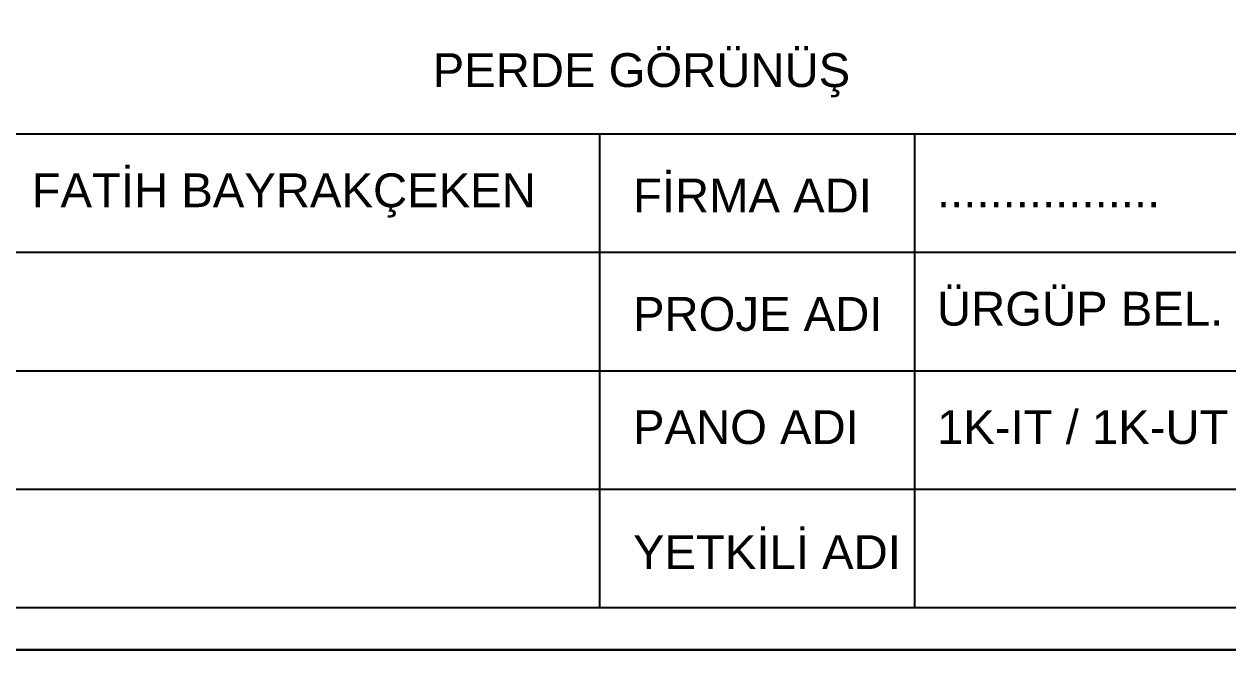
# Model space of a CAD drawing. Header units: millimetres. Extents: x 2046 to 14753, y 2361 to 29276.
# Drawn here: x 10135.1 to 10252.7, y 3766.4 to 3829.6 of the extents above; entities that cross this region are included whole.
import ezdxf

# ---------------------------------------------------------------- set-up
doc = ezdxf.new("R2010")
doc.units = ezdxf.units.MM
doc.styles.get("Standard").update_dxf_attribs({"font": 'arial.ttf'})

msp = doc.modelspace()

# ---------------------------------------------------------------- linework, layer by layer
for p, q in [((9976.789, 3818.89), (10449.544, 3818.89)), ((10191.331, 3818.89), (10191.331, 3772.624)), ((10222.099, 3818.89), (10222.099, 3772.624)), ((10104.873, 3807.323), (10304.199, 3807.323)), ((10104.873, 3795.757), (10434.652, 3795.757)), ((10104.873, 3784.19), (10449.544, 3784.19)), ((9976.789, 3772.624), (10449.544, 3772.624))]:
    msp.add_line(p, q)
for points in [[(10453.675, 3768.493), (10453.675, 3954.938), (9972.658, 3954.938), (9972.658, 3768.493), (10453.675, 3768.493)], [(10453.675, 3222.049), (10453.675, 3768.493), (9972.658, 3768.493), (9972.658, 3222.049), (10453.675, 3222.049)]]:
    msp.add_lwpolyline(points)

# ---------------------------------------------------------------- texts
at = {"color": 1}
for s, p in [('PERDE GÖRÜNÜŞ', (10175.021, 3823.475)), ('1K-IT / 1K-UT DAĞITIM PANOSU', (10224.281, 3788.598))]:
    msp.add_text(s, height=3.3047, dxfattribs=at).set_placement(p)
for s, p in [('FATİH BAYRAKÇEKEN', (10135.849, 3811.731)), ('FİRMA ADI', (10194.586, 3811.218)), ('.................', (10224.281, 3811.731)), ('ÜRGÜP BEL. HAYVAN BAKIMEVİ', (10224.281, 3800.165)), ('PROJE ADI', (10194.586, 3799.653)), ('PANO ADI', (10194.586, 3788.596)), ('YETKİLİ ADI', (10194.586, 3776.386))]:
    msp.add_text(s, height=3.3047).set_placement(p)

doc.saveas('drawing.dxf')
